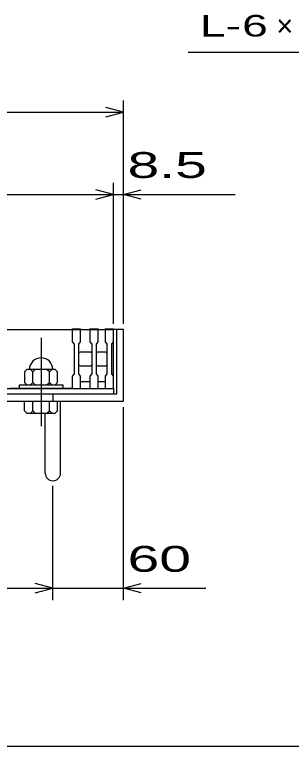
# Model space of a CAD drawing. Units: millimetres, scale not verified. Extents: x -1820 to 1731, y -1282 to 1054.
# Drawn here: x -432 to -197, y -1146 to -524 of the extents above; entities that cross this region are included whole.
import ezdxf
from ezdxf.enums import TextEntityAlignment as Align

# ---------------------------------------------------------------- set-up
doc = ezdxf.new("R2010")
doc.units = ezdxf.units.MM
doc.header["$LTSCALE"] = 10
doc.linetypes.add('CHAIN', pattern=[18.5, 12, -1.5, 3.5, -1.5])
for name, color, linetype, lineweight in [('0_2', 150, 'Continuous', 25), ('16', 3, 'Continuous', 25), ('19', 6, 'Continuous', 25), ('22', 4, 'Continuous', 25)]:
    doc.layers.add(name, color=color, linetype=linetype, lineweight=lineweight)
doc.styles.add('ベクトル', font='')
doc.styles.get('ベクトル').set_extended_font_data('ベクトル')

msp = doc.modelspace()

# ---------------------------------------------------------------- linework, layer by layer
at = {"layer": '0_2'}
msp.add_line((1731, -1146.5), (-1729, -1146.5), dxfattribs=at)
at = {"layer": '16'}
for p, q in [((-848.5, -792), (-348.5, -792)), ((-436.5, -792), (-383.5, -792)), ((-383.5, -792), (-383.5, -791.3)), ((-383.5, -791.3), (-376.5, -791.3)), ((-383.5, -792), (-383.5, -802.5)), ((-376.5, -792), (-383.5, -792)), ((-376.5, -791.3), (-376.5, -792)), ((-376.5, -802.5), (-376.5, -792)), ((-368.5, -792), (-368.5, -791.3)), ((-368.5, -791.3), (-361.5, -791.3)), ((-368.5, -792), (-368.5, -802.5)), ((-361.5, -792), (-368.5, -792)), ((-361.5, -791.3), (-361.5, -792)), ((-361.5, -802.5), (-361.5, -792)), ((-355.5, -792), (-355.5, -791.3)), ((-355.5, -791.3), (-348.5, -791.3)), ((-355.5, -792), (-355.5, -802.5)), ((-348.5, -792), (-355.5, -792)), ((-348.5, -791.3), (-348.5, -792)), ((-348.5, -802.5), (-348.5, -792)), ((-348.5, -836), (-348.5, -792)), ((-383.5, -802.5), (-382, -804.5)), ((-378, -804.5), (-376.5, -802.5)), ((-368.5, -802.5), (-367, -804.5)), ((-363, -804.5), (-361.5, -802.5)), ((-355.5, -802.5), (-354, -804.5)), ((-350, -804.5), (-348.5, -802.5)), ((-382, -804.5), (-382, -829.5)), ((-378, -829.5), (-378, -804.5)), ((-367, -804.5), (-367, -829.5)), ((-363, -829.5), (-363, -804.5)), ((-354, -804.5), (-354, -829.5)), ((-350, -829.5), (-350, -804.5)), ((-378, -812), (-377, -811)), ((-377, -811), (-368, -811)), ((-368, -811), (-367, -812)), ((-363, -812), (-362, -811)), ((-362, -811), (-355, -811)), ((-355, -811), (-354, -812)), ((-422, -826), (-424, -828)), ((-398, -826), (-422, -826)), ((-417, -828), (-419, -826)), ((-415, -826), (-417, -828)), ((-403, -828), (-405, -826)), ((-401, -826), (-403, -828)), ((-396, -828), (-398, -826)), ((-377, -823), (-378, -822)), ((-368, -823), (-377, -823)), ((-367, -822), (-368, -823)), ((-362, -823), (-363, -822)), ((-355, -823), (-362, -823)), ((-354, -822), (-355, -823)), ((-424, -828), (-424, -837)), ((-417, -837), (-417, -828)), ((-403, -837), (-403, -828)), ((-396, -837), (-396, -828)), ((-382, -829.5), (-383.5, -831.5)), ((-383.5, -831.5), (-383.5, -842)), ((-376.5, -831.5), (-378, -829.5)), ((-376.5, -842), (-376.5, -831.5)), ((-367, -829.5), (-368.5, -831.5)), ((-368.5, -831.5), (-368.5, -842)), ((-361.5, -831.5), (-363, -829.5)), ((-361.5, -842), (-361.5, -831.5)), ((-354, -829.5), (-355.5, -831.5)), ((-355.5, -831.5), (-355.5, -842)), ((-348.5, -831.5), (-350, -829.5)), ((-348.5, -842), (-348.5, -831.5)), ((-428.5, -842), (-428.5, -839)), ((-428.5, -839), (-391.5, -839)), ((-424, -837), (-422, -839)), ((-419, -839), (-417, -837)), ((-417, -837), (-415, -839)), ((-405, -839), (-403, -837)), ((-403, -837), (-401, -839)), ((-398, -839), (-396, -837)), ((-391.5, -839), (-391.5, -842)), ((-376.5, -836), (-368.5, -836)), ((-361.5, -836), (-355.5, -836)), ((-848.5, -842), (-348.5, -842)), ((-383.5, -842), (-436.5, -842)), ((-391.5, -842), (-428.5, -842)), ((-383.5, -842), (-376.5, -842)), ((-368.5, -842), (-361.5, -842)), ((-355.5, -842), (-348.5, -842)), ((-348.5, -842), (-348.5, -847)), ((-348.5, -847), (-848.5, -847))]:
    msp.add_line(p, q, dxfattribs=at)
at = {"layer": '16', "linetype": 'CHAIN'}
msp.add_line((-410, -799), (-410, -874), dxfattribs=at)
at = {"layer": '16'}
msp.add_arc((-410, -826), 10, 0, 180, dxfattribs=at)
at = {"layer": '19'}
for p, q in [((-340, -792), (-348.5, -792)), ((-346, -792), (-346, -847)), ((-340, -853), (-340, -792)), ((-346, -847), (-1354, -847)), ((-400, -847), (-400, -853)), ((-1360, -853), (-340, -853)), ((-424, -861), (-424, -853)), ((-424, -853), (-396, -853)), ((-417, -861), (-417, -853)), ((-403, -861), (-403, -853)), ((-396, -861), (-396, -853)), ((-393.5, -914.11), (-393.5, -853)), ((-422, -863), (-424, -861)), ((-422, -863), (-398, -863)), ((-419, -863), (-417, -861)), ((-415, -863), (-417, -861)), ((-406.5, -914.11), (-406.5, -863)), ((-405, -863), (-403, -861)), ((-401, -863), (-403, -861)), ((-396, -861), (-398, -863))]:
    msp.add_line(p, q, dxfattribs=at)
msp.add_arc((-400, -914.11), 6.5, 180, 0, dxfattribs=at)
at = {"layer": '22'}
for p, q in [((-285, -556), (-85, -556)), ((-340, -787), (-340, -597)), ((-340, -607), (-355, -603)), ((-1360, -607), (-340, -607)), ((-355, -611), (-340, -607)), ((-348.5, -787), (-348.5, -667)), ((-340, -787), (-340, -667)), ((-848.5, -677), (-348.5, -677)), ((-348.5, -677), (-363.5, -673)), ((-363.5, -681), (-348.5, -677)), ((-348.5, -677), (-340, -677)), ((-340, -677), (-325, -673)), ((-325, -681), (-340, -677)), ((-340, -677), (-245, -677)), ((-340, -1022), (-340, -858)), ((-400, -1022), (-400, -925)), ((-400, -1012), (-415, -1008)), ((-340, -1012), (-325, -1008)), ((-1300, -1012), (-400, -1012)), ((-415, -1016), (-400, -1012)), ((-400, -1012), (-340, -1012)), ((-325, -1016), (-340, -1012)), ((-340, -1012), (-270, -1012))]:
    msp.add_line(p, q, dxfattribs=at)

# ---------------------------------------------------------------- texts
at = {"layer": '22', "color": 2, "style": 'ベクトル'}
for s, height, width, p in [('L-', 18.33, 1.6, (-275, -533.5)), (' 6 ', 18.33, 1.6, (-250, -533.5)), (' 8.5 ', 21.99, 1.65, (-350, -652)), (' 60 ', 21.99, 1.65, (-350, -987))]:
    msp.add_text(s, height=height, dxfattribs=dict(at, width=width)).set_placement(p, align=Align.MIDDLE_LEFT)
msp.add_text('×', height=18.33, dxfattribs=at).set_placement((-210, -533.5), align=Align.MIDDLE_LEFT)

doc.saveas('drawing.dxf')
